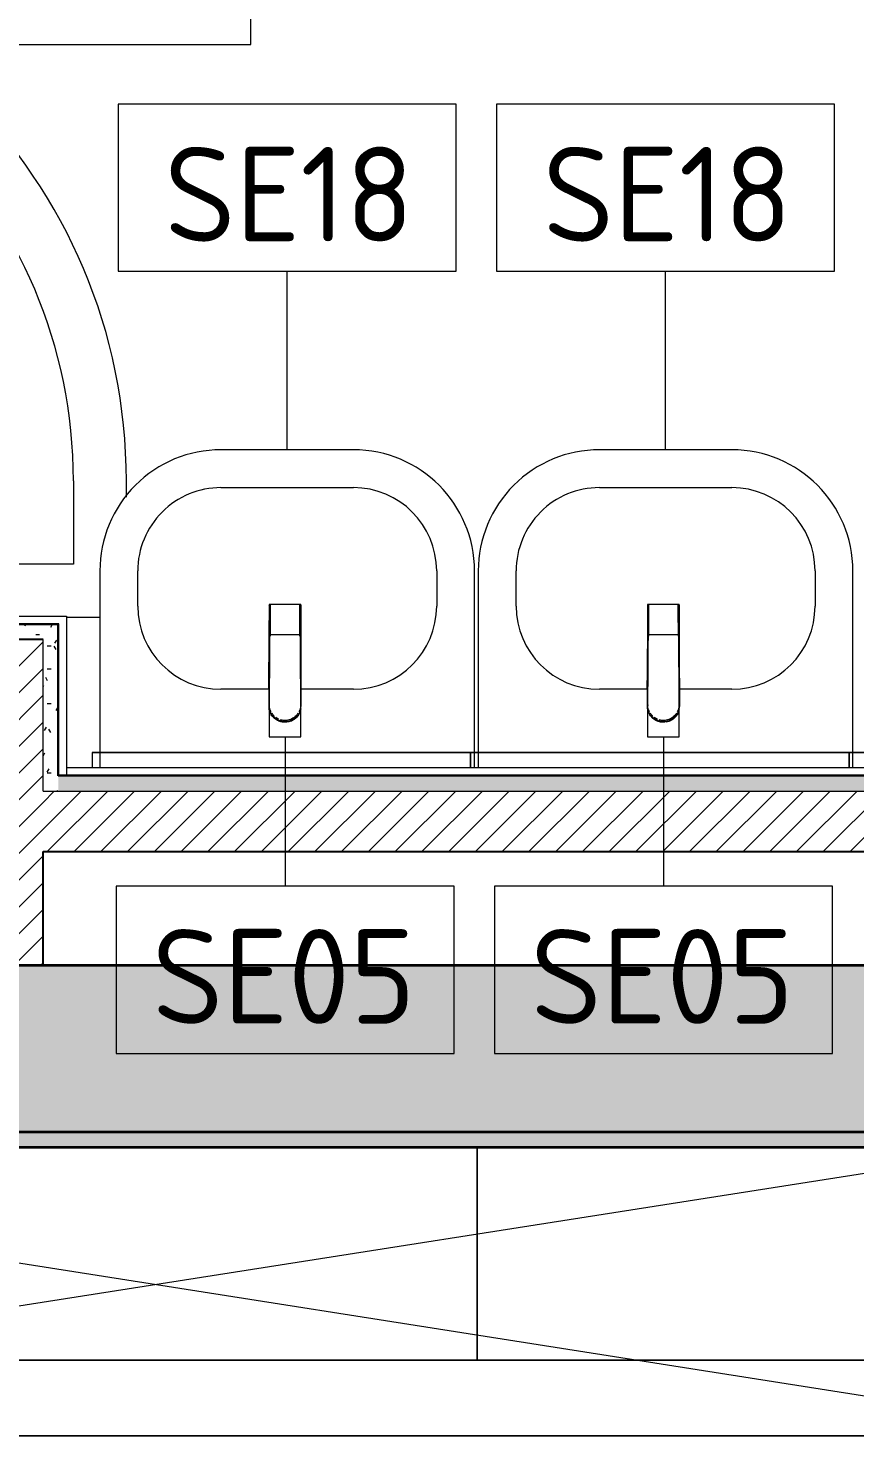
# Model space of a CAD drawing. Header units: millimetres. Extents: x 39815 to 261742, y -8553 to 29000.
# Drawn here: x 98436 to 99528, y 4778 to 6638 of the extents above; entities that cross this region are included whole.
import ezdxf

# ---------------------------------------------------------------- set-up
doc = ezdxf.new("R2010")
doc.units = ezdxf.units.MM
for name, color, linetype, lineweight, true_color in [('0-1', 7, 'Continuous', 9, 0x4994b4), ('A-WALL-1', 7, 'Continuous', 25, 0x3c3c3c), ('A-WALL-3', 7, 'Continuous', 35, 0x3c3c3c), ('A-WALL-FNSH-1', 7, 'Continuous', 15, 0x3c3c3c), ('P-SANR-FIXT-1', 7, 'Continuous', 15, 0x4994b4)]:
    doc.layers.add(name, color=color, linetype=linetype, lineweight=lineweight, true_color=true_color)
for name, color, linetype, lineweight in [('A-WALL-2', 7, 'Continuous', 9), ('I-FURN', 7, 'Continuous', 9), ('I-WALL', 7, 'Continuous', 9), ('P-SANR-FIXT-IDEN', 7, 'Continuous', 9)]:
    doc.layers.add(name, color=color, linetype=linetype, lineweight=lineweight)
doc.styles.add('GOST Common', font='GOST_Common.ttf', dxfattribs={"height": 125})
pattern_1 = [(45, (-14604.555, 0), (-17.6776695, 17.6776695), [])]
pattern_2 = [(0, (-14604.555, 0), (60.96, 15.24), [5.029, -40.691, 5.029, -40.691, -243.84]), (0, (-14604.555, 0), (60.96, 15.24), [-91.44, 5.029, -86.411, 5.029, -40.691, -106.68]), (0, (-14604.555, 0), (60.96, 15.24), [-228.6, 5.029, -25.451, 5.029, -71.171]), (120, (-14581.695, 7.62), (-43.6782272, 45.1729086), [5.029, -40.691, 5.029, -40.691, -243.84]), (120, (-14581.695, 7.62), (-43.6782272, 45.1729086), [-91.44, 5.029, -86.411, 5.029, -40.691, -106.68]), (120, (-14581.695, 7.62), (-43.6782272, 45.1729086), [-228.6, 5.029, -25.451, 5.029, -71.171]), (240, (-14574.075, 38.1), (-17.2817728, -60.4129086), [5.029, -40.691, 5.029, -40.691, -243.84]), (240, (-14574.075, 38.1), (-17.2817728, -60.4129086), [-91.44, 5.029, -86.411, 5.029, -40.691, -106.68]), (240, (-14574.075, 38.1), (-17.2817728, -60.4129086), [-228.6, 5.029, -25.451, 5.029, -71.171])]

# ---------------------------------------------------------------- blocks, each defined once
blk = doc.blocks.new('Шкаф параметрический - 1_33-25588469-Фрагмент 2_11')
at = {"layer": 'I-FURN'}
for p, q in [((117.3, 381.6), (1912.5, 100)), ((637.5, 100), (2432.7, 381.6)), ((1912.5, 100), (2550, 0)), ((0, 0), (2550, 0)), ((2550, 0), (0, 0))]:
    blk.add_line(p, q, dxfattribs=at)
blk = doc.blocks.new('зеркало круглое500д - 1_22а зеркало круглое d500-V72-Фрагмент 2_11')
at = {"layer": 'I-FURN'}
for p, q in [((-250, 0), (-250, -20)), ((-250, 0), (250, 0)), ((250, 0), (-250, 0)), ((250, -20), (250, 0))]:
    blk.add_line(p, q, dxfattribs=at)
blk = doc.blocks.new('поддон угловой - 900х900-30799906-Фрагмент 2_11')
at = {"layer": 'P-SANR-FIXT-1'}
for p, q in [((-270, 450), (-449, 450)), ((-380, 119.2), (-380, 380)), ((-380, 380), (-270, 380)), ((-380, 45), (-380, 65.1)), ((-380, -380), (-380, -177)), ((380, -270), (380, -380)), ((450, -291.4), (450, -270)), ((380, -380), (-380, -380)), ((371, -450), (415.1, -450))]:
    blk.add_line(p, q, dxfattribs=at)
for centre, radius, start, end in [((-270, -270), 720, 360, 90), ((-270, -270), 650, 0, 90), ((-290, -290), 25, 90, 270), ((-290, -290), 25, 270, 90)]:
    blk.add_arc(centre, radius, start, end, dxfattribs=at)
blk = doc.blocks.new('Раковина Roca Debba 50x42 - гибкая подводка_ 640х550х165 PN6_3_ ХВ_ГВ накидная гайка BP DN15_ К-гл_кон_ П DN 50-V88-Фрагмент 2_11')
at = {"layer": 'P-SANR-FIXT-1'}
for p, q in [((-255, -0.2), (-255, -20.2)), ((240, -20.2), (240, -0.2)), ((-255, -20.2), (-255, -260)), ((240, -260), (240, -20.2)), ((-95, -103.6), (-25.8, -103.6)), ((16.6, -103.6), (80, -103.6)), ((-205, -260), (-205, -213.6)), ((190, -213.6), (190, -260)), ((80, -370), (-95, -370)), ((-95, -420), (80, -420))]:
    blk.add_line(p, q, dxfattribs=at)
for centre, radius, start, end in [((-95, -213.6), 110, 90, 180), ((80, -213.6), 110, 0, 90), ((-95, -260), 160, 180, 270), ((-95, -260), 110, 180, 270), ((80, -260), 160, 270, 0), ((80, -260), 110, 270, 0)]:
    blk.add_arc(centre, radius, start, end, dxfattribs=at)
blk = doc.blocks.new('смеситель для раковины - Default-V92-Фрагмент 2_11')
at = {"layer": '0-1'}
for p, q in [((19.7, 151.6), (-19.8, 151.6)), ((19.8, 111.8), (-19.8, 111.8)), ((-20.3, 110), (-20.4, 97.4)), ((20.4, 97.4), (20.3, 110)), ((-18.9, 7.6), (-19.6, 9.7))]:
    blk.add_line(p, q, dxfattribs=at)
at = {"layer": '0-1', "flags": 128}
for points in [[(-20.7, 150.6), (-20.7, 150.2), (-20.7, 149.2), (-20.7, 148.3), (-20.7, 146.9), (-20.7, 145.4), (-20.8, 134.7), (-21.1, 63.6), (-21.1, 93.2)], [(19.7, 151.6), (20, 151.6), (20.2, 151.6), (20.5, 151.4), (20.6, 151.2), (20.7, 151.1), (20.8, 150.9), (20.8, 150.6)], [(-21.1, 22.2), (-21.1, 24.2), (-21.1, 63.3), (-21.1, 93.2)], [(21, 17), (21.2, 25.7), (21, 77.4), (21, 111.4)], [(-21.4, 39.6), (-21.2, 64), (-21.1, 88)], [(-20, 10.8), (-20.8, 13.2), (-20.9, 15.4)], [(12.1, -0.1), (16.4, 3.8), (19.5, 8.8), (21, 14.5), (21, 16)]]:
    blk.add_lwpolyline(points, dxfattribs=at)
at = {"layer": 'P-SANR-FIXT-1'}
for p, q in [((21, 151.6), (-21, 151.6)), ((-21, 151.6), (-21, -23)), ((21, -23), (21, 151.6)), ((-19.7, 144), (-19.8, 111.8)), ((19.8, 111.8), (19.7, 144)), ((19.9, 143.1), (19.9, 140.7)), ((19.9, 136.7), (19.9, 133.6)), ((19.9, 131), (20, 126.2)), ((20, 115.7), (20, 113.5)), ((20, 111.3), (20, 108.6)), ((-21, -23), (21, -23))]:
    blk.add_line(p, q, dxfattribs=at)
at = {"layer": 'P-SANR-FIXT-1', "flags": 128}
for points in [[(-21.1, 16.9), (-21.1, 42.2), (-21, 67.6), (-20.8, 118.3), (-20.7, 143.7), (-20.7, 149.4), (-20.8, 150.2), (-20.9, 145.3), (-20.9, 138.9), (-21.1, 88.1)], [(21.1, 88.1), (20.9, 138.9), (20.9, 145.3), (20.8, 150.2), (20.7, 149.4), (20.7, 143.7), (20.8, 118.3), (21, 67.6), (21.1, 42.2), (21.1, 16.9)], [(-19.9, 125.8), (-19.9, 133.8), (-19.9, 138.3)], [(-20, 109.4), (-20, 111), (-20, 119.8)], [(20, 123.6), (20, 119.9), (20, 117.9)], [(-15.9, 4.1), (-13.1, 1.6), (-12.1, 0.9)], [(12.1, 0.9), (13.1, 1.6), (15.9, 4.1)], [(-9.8, -0.4), (-6.1, -1.8), (-5.1, -2)], [(-2.9, -2.4), (-2.1, -2.5), (2.1, -2.5), (2.7, -2.4)], [(0.6, -3.9), (0.3, -3.9), (0.1, -3.9), (-0.1, -3.9), (-0.3, -3.9), (-0.6, -3.9)], [(5.1, -2), (6.1, -1.8), (9.8, -0.4)]]:
    blk.add_lwpolyline(points, dxfattribs=at)
at = {"layer": 'P-SANR-FIXT-1'}
for centre, major_axis, ratio, start_param, end_param in [((-19.8, 109.7), (-0.5, 0.002), 0.095846, 0.794229, 1.571164), ((19.8, 109.7), (0.5, 0.002), 0.095848, 4.711795, 5.488843), ((0, 17.2), (20.8, 0), 0.98634, 3.038054, 3.090126), ((0, 17.2), (20.8, 0), 0.98634, 0.051466, 0.103539), ((0, 17.2), (20.8, 0), 0.98634, 3.300666, 3.441377), ((0, 17.2), (20.8, 0), 0.98634, 5.983401, 6.124112), ((0, 17.2), (20.8, 0), 0.98634, 4.268583, 4.510817), ((0, 17.2), (18.5, 0), 0.986286, 4.671144, 4.753634), ((0, 17.2), (20.8, 0), 0.98634, 4.913948, 5.156189)]:
    blk.add_ellipse(centre, major_axis=major_axis, ratio=ratio, start_param=start_param, end_param=end_param, dxfattribs=at)
for points, knots in [([(-19.9, 147.4), (-19.9, 148), (-19.8, 149.3), (-19.8, 150.7), (-19.8, 151.5), (-19.8, 151.6), (-19.8, 151.6)], [0.1, 0.1, 0.1, 0.1, 0.2, 0.3, 0.4, 0.4725859, 0.4725859, 0.4725859, 0.4725859]), ([(-19.8, 151.6), (-19.7, 151.6), (-19.7, 151.6), (-19.7, 151.2), (-19.7, 150), (-19.7, 148.3), (-19.7, 146.2), (-19.7, 144.8), (-19.7, 144)], [0.4728347, 0.4728347, 0.4728347, 0.4728347, 0.5, 0.6, 0.7, 0.8, 0.9, 1, 1, 1, 1]), ([(19.7, 144), (19.7, 144.8), (19.7, 146.2), (19.7, 148.3), (19.7, 150), (19.7, 151.2), (19.7, 151.6), (19.7, 151.6), (19.7, 151.6)], [0, 0, 0, 0, 0.1, 0.2, 0.3, 0.4, 0.5, 0.5274121, 0.5274121, 0.5274121, 0.5274121]), ([(19.7, 151.6), (19.8, 151.6), (19.8, 151.5), (19.8, 150.7), (19.8, 149.3), (19.9, 148), (19.9, 147.4)], [0.5275209, 0.5275209, 0.5275209, 0.5275209, 0.6, 0.7, 0.8, 0.9, 0.9, 0.9, 0.9]), ([(-19.8, 111.8), (-19.8, 111.8), (-19.8, 111.7), (-19.8, 110.9), (-19.8, 110.1), (-19.8, 109.7)], [0.4695548, 0.4695548, 0.4695548, 0.4695548, 0.6, 0.8, 1, 1, 1, 1]), ([(19.8, 109.7), (19.8, 110.1), (19.8, 110.9), (19.8, 111.7), (19.8, 111.8), (19.8, 111.8)], [0, 0, 0, 0, 0.2, 0.4, 0.5304748, 0.5304748, 0.5304748, 0.5304748]), ([(-20.4, 97.4), (-20.4, 91.1), (-20.5, 81.8), (-20.6, 69.7), (-20.6, 60), (-20.7, 52.6), (-20.8, 47.4), (-20.8, 45.2), (-20.8, 43.5), (-20.9, 41.8), (-20.9, 39.8), (-20.9, 37.7), (-20.9, 36.2), (-20.9, 35.4), (-21, 34.1), (-21, 32.6), (-21, 31), (-21, 29.7), (-21, 28.6), (-21, 27.7), (-21, 26.8), (-21.1, 25.6), (-21.1, 22.9), (-21.1, 20.4), (-21.1, 18.4)], [0, 0, 0, 0, 0.222222, 0.333333, 0.444444, 0.583333, 0.618056, 0.652778, 0.670139, 0.6875, 0.722222, 0.756944, 0.774306, 0.782986, 0.791667, 0.826389, 0.84375, 0.861111, 0.878472, 0.887153, 0.895833, 0.913194, 0.930556, 1, 1, 1, 1]), ([(21.1, 18.4), (21.1, 19.2), (21.1, 20.8), (21.1, 23.1), (21.1, 25), (21.1, 26.5), (21, 27.6), (21, 28.6), (21, 30), (21, 31.7), (21, 33.4), (21, 34.6), (20.9, 35.2), (20.9, 35.7), (20.9, 36.3), (20.9, 36.9), (20.9, 38.1), (20.9, 39.8), (20.9, 41.4), (20.8, 42.8), (20.8, 44.1), (20.8, 45.8), (20.8, 48.6), (20.7, 53.5), (20.6, 60.7), (20.6, 68.9), (20.5, 76.5), (20.5, 85.7), (20.4, 92.7), (20.4, 97.4)], [0, 0, 0, 0, 0.027778, 0.055556, 0.083333, 0.097222, 0.111111, 0.125, 0.138889, 0.166667, 0.194444, 0.208333, 0.215278, 0.222222, 0.229167, 0.236111, 0.25, 0.277778, 0.305556, 0.319444, 0.333333, 0.361111, 0.388889, 0.444444, 0.555556, 0.666667, 0.75, 0.833333, 1, 1, 1, 1]), ([(-21.1, 88.1), (-21.1, 85.7), (-21.1, 82.2), (-21.1, 77.5), (-21.2, 73.9), (-21.2, 70.4), (-21.2, 66.8), (-21.2, 63.9), (-21.2, 61.5), (-21.2, 59.8), (-21.2, 58), (-21.2, 55.7), (-21.3, 52.8), (-21.3, 49.3), (-21.3, 47.1), (-21.3, 46)], [0, 0, 0, 0, 0.0833333, 0.125, 0.1666667, 0.2083333, 0.25, 0.2916667, 0.3125, 0.3333333, 0.3541667, 0.375, 0.4166667, 0.4583333, 0.5, 0.5, 0.5, 0.5]), ([(20.4, 88.2), (20.4, 88.1), (20.5, 88), (20.6, 87.8), (20.7, 87.5), (20.7, 87.4), (20.7, 87.3)], [0.19375, 0.19375, 0.19375, 0.19375, 0.25, 0.3, 0.35, 0.4, 0.4, 0.4, 0.4]), ([(21.4, 39.8), (21.4, 40.2), (21.4, 41), (21.3, 42.6), (21.3, 44.7), (21.3, 47.5), (21.3, 50.9), (21.2, 55.1), (21.2, 60), (21.2, 65.1), (21.2, 69.9), (21.2, 74.5), (21.1, 80.6), (21.1, 85.1), (21.1, 88.1)], [0.5714286, 0.5714286, 0.5714286, 0.5714286, 0.5892857, 0.6071429, 0.6428571, 0.6785714, 0.7142857, 0.75, 0.7857143, 0.8214286, 0.8571429, 0.8928571, 0.9285714, 1, 1, 1, 1]), ([(-21.3, 45.4), (-21.3, 44.5), (-21.3, 42.5), (-21.4, 40.5), (-21.4, 39.4)], [0.5064607, 0.5064607, 0.5064607, 0.5064607, 0.54166667, 0.58333333, 0.58333333, 0.58333333, 0.58333333]), ([(-18.3, 9.9), (-18.8, 10.8), (-20.1, 14), (-20.7, 17.5), (-20.7, 19.9)], [-0.157337, -0.157337, -0.157337, -0.157337, -0.1111111, 0, 0, 0, 0]), ([(20.7, 19.9), (20.7, 17.5), (20.1, 14), (18.8, 10.8), (18.3, 9.9)], [-1, -1, -1, -1, -0.8888889, -0.8424724, -0.8424724, -0.8424724, -0.8424724]), ([(-16.4, 3.7), (-16.6, 4.1), (-17.6, 5.3), (-18.7, 7.1), (-19.6, 9), (-20.1, 10.6), (-20.6, 12.1), (-21, 14.3), (-21.1, 15.9), (-21.1, 16.9)], [0.5566569, 0.5566569, 0.5566569, 0.5566569, 0.6, 0.7, 0.75, 0.8, 0.85, 0.9, 1, 1, 1, 1]), ([(-21.1, 16.4), (-21.1, 14.3), (-20.4, 11.1), (-18.7, 7.6), (-17.5, 5.8), (-16.4, 4.5), (-15.2, 3.2), (-13.9, 2.1), (-12.5, 1), (-10.9, 0.1), (-9.2, -0.7), (-6.9, -1.7), (-3.8, -2.5), (0, -2.8), (3.8, -2.5), (6.9, -1.7), (9, -0.9), (10.1, -0.3), (10.9, 0.1), (11.7, 0.5), (12.7, 1.2), (13.9, 2), (15, 3), (15.8, 3.8), (16.4, 4.5), (17, 5.2), (17.7, 6.2), (18.6, 7.6), (19.3, 9), (19.7, 9.9), (19.9, 10.5), (20, 10.9), (20.2, 11.2), (20.3, 11.7), (20.6, 12.6), (20.8, 13.8), (21, 15.1), (21.1, 16), (21.1, 16.4)], [0, 0, 0, 0, 0.111111, 0.166667, 0.194444, 0.222222, 0.25, 0.277778, 0.305556, 0.333333, 0.361111, 0.388889, 0.444444, 0.5, 0.555556, 0.611111, 0.638889, 0.652778, 0.666667, 0.680556, 0.694444, 0.722222, 0.75, 0.763889, 0.777778, 0.791667, 0.805556, 0.833333, 0.861111, 0.875, 0.881944, 0.888889, 0.895833, 0.902778, 0.916667, 0.944444, 0.972222, 1, 1, 1, 1]), ([(-20.8, 14.6), (-20.7, 14.1), (-20.6, 12.9), (-20.2, 11.6), (-20, 10.9)], [0, 0, 0, 0, 0.4, 1, 1, 1, 1]), ([(-19.3, 9.3), (-19.1, 8.7), (-18.5, 7.4), (-17.6, 6.2), (-17.1, 5.5)], [0.2222222, 0.2222222, 0.2222222, 0.2222222, 0.4444444, 0.7777778, 0.7777778, 0.7777778, 0.7777778]), ([(-13.9, 4), (-14.7, 4.7), (-15.8, 6), (-16.9, 7.4), (-17.2, 8)], [-0.26859689, -0.26859689, -0.26859689, -0.26859689, -0.22222222, -0.18982564, -0.18982564, -0.18982564, -0.18982564]), ([(-10, -1.5), (-10.9, -1), (-12.8, 0.2), (-14.5, 1.7), (-15.3, 2.6), (-15.4, 2.7)], [0.3, 0.3, 0.3, 0.3, 0.4, 0.5, 0.5124698, 0.5124698, 0.5124698, 0.5124698]), ([(-7.8, 0), (-8.7, 0.4), (-10.3, 1.2), (-11.7, 2.2), (-12.3, 2.7)], [-0.37982072, -0.37982072, -0.37982072, -0.37982072, -0.33333333, -0.30027801, -0.30027801, -0.30027801, -0.30027801]), ([(17.3, 8), (16.9, 7.4), (15, 4.8), (10.7, 1.1), (3.8, -1.6), (-2, -1.6), (-5.1, -0.9), (-5.8, -0.7)], [-0.8101744, -0.8101744, -0.8101744, -0.8101744, -0.7777778, -0.6666667, -0.5555556, -0.4444444, -0.4109505, -0.4109505, -0.4109505, -0.4109505]), ([(20.9, 14), (20.9, 13.9), (20.7, 12.8), (20.2, 10.6), (19, 7.6), (16.7, 3.9), (12.9, 0), (8, -2.6), (4.7, -3.4), (3.5, -3.6)], [0.0919533, 0.0919533, 0.0919533, 0.0919533, 0.1, 0.2, 0.3, 0.4, 0.6, 0.8, 0.9091362, 0.9091362, 0.9091362, 0.9091362]), ([(17.1, 5.5), (17.5, 6), (18.6, 7.6), (19.5, 9.4), (19.9, 10.7)], [0.2222222, 0.2222222, 0.2222222, 0.2222222, 0.4444444, 0.9768048, 0.9768048, 0.9768048, 0.9768048]), ([(20.2, 11.7), (20.3, 12), (20.6, 12.9), (20.7, 13.9), (20.8, 14.6)], [0.2222222, 0.2222222, 0.2222222, 0.2222222, 0.4444444, 1, 1, 1, 1]), ([(-0.6, -3.9), (-1.6, -3.9), (-3.8, -3.7), (-6.8, -2.9), (-8.7, -2.1), (-9.5, -1.7)], [0, 0, 0, 0, 0.1, 0.2, 0.2837623, 0.2837623, 0.2837623, 0.2837623]), ([(-0.6, -3.9), (-0.6, -3.9), (-0.6, -3.7), (-0.6, -3.5), (-0.6, -3.3), (-0.6, -3.2)], [0, 0, 0, 0, 0.3636364, 0.5454545, 0.7272727, 0.7272727, 0.7272727, 0.7272727]), ([(0.6, -3.9), (0.6, -3.9), (0.6, -3.7), (0.6, -3.5), (0.6, -3.3), (0.6, -3.2)], [0, 0, 0, 0, 0.3636364, 0.5454545, 0.7272727, 0.7272727, 0.7272727, 0.7272727])]:
    blk.add_open_spline(points, degree=3, knots=knots, dxfattribs=at)
for points in [[(-19.8, 111.8), (-19.8, 111.8), (-19.8, 111.8), (-19.8, 111.8)], [(19.8, 111.8), (19.8, 111.8), (19.8, 111.8), (19.8, 111.8)], [(-19.8, 110), (-19.8, 110.3), (-19.8, 110.6), (-19.8, 110.9)], [(19.8, 110.9), (19.8, 110.6), (19.8, 110.3), (19.8, 110)], [(-20.5, 88.2), (-20.6, 88.2), (-20.7, 88.2), (-20.8, 88.2)], [(2.5, -3.8), (1.8, -3.9), (1.2, -3.9), (0.6, -3.9)]]:
    blk.add_open_spline(points, degree=3, dxfattribs=at)
blk = doc.blocks.new('смеситель для раковины - Default-V93-Фрагмент 2_11')
at = {"layer": '0-1'}
for p, q in [((19.7, 151.6), (-19.8, 151.6)), ((19.8, 111.8), (-19.8, 111.8)), ((-20.3, 110), (-20.4, 97.4)), ((20.4, 97.4), (20.3, 110)), ((-18.9, 7.6), (-19.6, 9.7))]:
    blk.add_line(p, q, dxfattribs=at)
at = {"layer": '0-1', "flags": 128}
for points in [[(-20.7, 150.6), (-20.7, 150.2), (-20.7, 149.2), (-20.7, 148.3), (-20.7, 146.9), (-20.7, 145.4), (-20.8, 134.7), (-21.1, 63.6), (-21.1, 93.2)], [(19.7, 151.6), (20, 151.6), (20.2, 151.6), (20.5, 151.4), (20.6, 151.2), (20.7, 151.1), (20.8, 150.9), (20.8, 150.6)], [(-21.1, 22.2), (-21.1, 24.2), (-21.1, 63.3), (-21.1, 93.2)], [(21, 17), (21.2, 25.7), (21, 77.4), (21, 111.4)], [(-21.4, 39.6), (-21.2, 64), (-21.1, 88)], [(-20, 10.8), (-20.8, 13.2), (-20.9, 15.4)], [(12.1, -0.1), (16.4, 3.8), (19.5, 8.8), (21, 14.5), (21, 16)]]:
    blk.add_lwpolyline(points, dxfattribs=at)
at = {"layer": 'P-SANR-FIXT-1'}
for p, q in [((21, 151.6), (-21, 151.6)), ((-21, 151.6), (-21, -23)), ((21, -23), (21, 151.6)), ((-19.7, 144), (-19.8, 111.8)), ((19.8, 111.8), (19.7, 144)), ((19.9, 143.1), (19.9, 140.7)), ((19.9, 136.7), (19.9, 133.6)), ((19.9, 131), (20, 126.2)), ((20, 115.7), (20, 113.5)), ((20, 111.3), (20, 108.6)), ((-21, -23), (21, -23))]:
    blk.add_line(p, q, dxfattribs=at)
at = {"layer": 'P-SANR-FIXT-1', "flags": 128}
for points in [[(-21.1, 16.9), (-21.1, 42.2), (-21, 67.6), (-20.8, 118.3), (-20.7, 143.7), (-20.7, 149.4), (-20.8, 150.2), (-20.9, 145.3), (-20.9, 138.9), (-21.1, 88.1)], [(21.1, 88.1), (20.9, 138.9), (20.9, 145.3), (20.8, 150.2), (20.7, 149.4), (20.7, 143.7), (20.8, 118.3), (21, 67.6), (21.1, 42.2), (21.1, 16.9)], [(-19.9, 125.8), (-19.9, 133.8), (-19.9, 138.3)], [(-20, 109.4), (-20, 111), (-20, 119.8)], [(20, 123.6), (20, 119.9), (20, 117.9)], [(-15.9, 4.1), (-13.1, 1.6), (-12.1, 0.9)], [(12.2, 1), (13.1, 1.6), (15.9, 4.1)], [(-9.8, -0.4), (-6.1, -1.8), (-5.1, -2)], [(-2.7, -2.4), (-2.1, -2.5), (2.1, -2.5), (2.7, -2.4)], [(0.6, -3.9), (0.3, -3.9), (0.1, -3.9), (-0.1, -3.9), (-0.3, -3.9), (-0.6, -3.9)], [(5.1, -2), (6.1, -1.8), (9.8, -0.4)]]:
    blk.add_lwpolyline(points, dxfattribs=at)
at = {"layer": 'P-SANR-FIXT-1'}
for centre, major_axis, ratio, start_param, end_param in [((-19.8, 109.7), (-0.5, 0.002), 0.095846, 0.794229, 1.571164), ((19.8, 109.7), (0.5, 0.002), 0.095848, 4.711795, 5.488843), ((0, 17.2), (20.8, 0), 0.98634, 3.038054, 3.090126), ((0, 17.2), (20.8, 0), 0.98634, 0.051466, 0.103539), ((0, 17.2), (20.8, 0), 0.98634, 3.300666, 3.441377), ((0, 17.2), (20.8, 0), 0.98634, 5.983401, 6.124112), ((0, 17.2), (20.8, 0), 0.98634, 4.296681, 4.510817), ((0, 17.2), (18.5, 0), 0.986286, 4.671144, 4.753634), ((0, 17.2), (20.8, 0), 0.98634, 4.913948, 5.156189)]:
    blk.add_ellipse(centre, major_axis=major_axis, ratio=ratio, start_param=start_param, end_param=end_param, dxfattribs=at)
for points, knots in [([(-19.9, 147.4), (-19.9, 148), (-19.8, 149.3), (-19.8, 150.7), (-19.8, 151.5), (-19.8, 151.6), (-19.8, 151.6)], [0.1, 0.1, 0.1, 0.1, 0.2, 0.3, 0.4, 0.4725859, 0.4725859, 0.4725859, 0.4725859]), ([(-19.8, 151.6), (-19.7, 151.6), (-19.7, 151.6), (-19.7, 151.2), (-19.7, 150), (-19.7, 148.3), (-19.7, 146.2), (-19.7, 144.8), (-19.7, 144)], [0.4728347, 0.4728347, 0.4728347, 0.4728347, 0.5, 0.6, 0.7, 0.8, 0.9, 1, 1, 1, 1]), ([(19.7, 144), (19.7, 144.8), (19.7, 146.2), (19.7, 148.3), (19.7, 150), (19.7, 151.2), (19.7, 151.6), (19.7, 151.6), (19.7, 151.6)], [0, 0, 0, 0, 0.1, 0.2, 0.3, 0.4, 0.5, 0.5274121, 0.5274121, 0.5274121, 0.5274121]), ([(19.7, 151.6), (19.8, 151.6), (19.8, 151.5), (19.8, 150.7), (19.8, 149.3), (19.9, 148), (19.9, 147.4)], [0.5275209, 0.5275209, 0.5275209, 0.5275209, 0.6, 0.7, 0.8, 0.9, 0.9, 0.9, 0.9]), ([(-19.8, 111.8), (-19.8, 111.8), (-19.8, 111.7), (-19.8, 110.9), (-19.8, 110.1), (-19.8, 109.7)], [0.4695548, 0.4695548, 0.4695548, 0.4695548, 0.6, 0.8, 1, 1, 1, 1]), ([(19.8, 109.7), (19.8, 110.1), (19.8, 110.9), (19.8, 111.7), (19.8, 111.8), (19.8, 111.8)], [0, 0, 0, 0, 0.2, 0.4, 0.5304748, 0.5304748, 0.5304748, 0.5304748]), ([(-20.4, 97.4), (-20.4, 91.1), (-20.5, 81.8), (-20.6, 69.7), (-20.6, 60), (-20.7, 52.6), (-20.8, 47.4), (-20.8, 45.2), (-20.8, 43.5), (-20.9, 41.8), (-20.9, 39.8), (-20.9, 37.7), (-20.9, 36.2), (-20.9, 35.4), (-21, 34.1), (-21, 32.6), (-21, 31), (-21, 29.7), (-21, 28.6), (-21, 27.7), (-21, 26.8), (-21.1, 25.6), (-21.1, 22.9), (-21.1, 20.4), (-21.1, 18.4)], [0, 0, 0, 0, 0.222222, 0.333333, 0.444444, 0.583333, 0.618056, 0.652778, 0.670139, 0.6875, 0.722222, 0.756944, 0.774306, 0.782986, 0.791667, 0.826389, 0.84375, 0.861111, 0.878472, 0.887153, 0.895833, 0.913194, 0.930556, 1, 1, 1, 1]), ([(21.1, 18.4), (21.1, 19.2), (21.1, 20.8), (21.1, 23.1), (21.1, 25), (21.1, 26.5), (21, 27.6), (21, 28.6), (21, 30), (21, 31.7), (21, 33.4), (21, 34.6), (20.9, 35.2), (20.9, 35.7), (20.9, 36.3), (20.9, 36.9), (20.9, 38.1), (20.9, 39.8), (20.9, 41.4), (20.8, 42.8), (20.8, 44.1), (20.8, 45.8), (20.8, 48.6), (20.7, 53.5), (20.6, 60.7), (20.6, 68.9), (20.5, 76.5), (20.5, 85.7), (20.4, 92.7), (20.4, 97.4)], [0, 0, 0, 0, 0.027778, 0.055556, 0.083333, 0.097222, 0.111111, 0.125, 0.138889, 0.166667, 0.194444, 0.208333, 0.215278, 0.222222, 0.229167, 0.236111, 0.25, 0.277778, 0.305556, 0.319444, 0.333333, 0.361111, 0.388889, 0.444444, 0.555556, 0.666667, 0.75, 0.833333, 1, 1, 1, 1]), ([(-21.1, 88.1), (-21.1, 85.7), (-21.1, 82.2), (-21.1, 77.5), (-21.2, 73.9), (-21.2, 70.4), (-21.2, 66.8), (-21.2, 63.9), (-21.2, 61.5), (-21.2, 59.8), (-21.2, 58), (-21.2, 55.7), (-21.3, 52.8), (-21.3, 49.3), (-21.3, 47.1), (-21.3, 46)], [0, 0, 0, 0, 0.0833333, 0.125, 0.1666667, 0.2083333, 0.25, 0.2916667, 0.3125, 0.3333333, 0.3541667, 0.375, 0.4166667, 0.4583333, 0.5, 0.5, 0.5, 0.5]), ([(20.4, 88.2), (20.4, 88.1), (20.5, 88), (20.6, 87.8), (20.7, 87.5), (20.7, 87.4), (20.7, 87.3)], [0.19375, 0.19375, 0.19375, 0.19375, 0.25, 0.3, 0.35, 0.4, 0.4, 0.4, 0.4]), ([(21.4, 39.8), (21.4, 40.2), (21.4, 41), (21.3, 42.6), (21.3, 44.7), (21.3, 47.5), (21.3, 50.9), (21.2, 55.1), (21.2, 60), (21.2, 65.1), (21.2, 69.9), (21.2, 74.5), (21.1, 80.6), (21.1, 85.1), (21.1, 88.1)], [0.5714286, 0.5714286, 0.5714286, 0.5714286, 0.5892857, 0.6071429, 0.6428571, 0.6785714, 0.7142857, 0.75, 0.7857143, 0.8214286, 0.8571429, 0.8928571, 0.9285714, 1, 1, 1, 1]), ([(-21.3, 45.4), (-21.3, 44.5), (-21.3, 42.5), (-21.4, 40.5), (-21.4, 39.4)], [0.5064607, 0.5064607, 0.5064607, 0.5064607, 0.54166667, 0.58333333, 0.58333333, 0.58333333, 0.58333333]), ([(-18.3, 9.9), (-18.8, 10.8), (-20.1, 14), (-20.7, 17.5), (-20.7, 19.9)], [-0.157337, -0.157337, -0.157337, -0.157337, -0.1111111, 0, 0, 0, 0]), ([(20.7, 19.9), (20.7, 17.5), (20.1, 14), (18.8, 10.8), (18.3, 9.9)], [-1, -1, -1, -1, -0.8888889, -0.8424724, -0.8424724, -0.8424724, -0.8424724]), ([(-16.4, 3.7), (-16.6, 4.1), (-17.6, 5.3), (-18.7, 7.1), (-19.6, 9), (-20.1, 10.6), (-20.6, 12.1), (-21, 14.3), (-21.1, 15.9), (-21.1, 16.9)], [0.5566569, 0.5566569, 0.5566569, 0.5566569, 0.6, 0.7, 0.75, 0.8, 0.85, 0.9, 1, 1, 1, 1]), ([(-21.1, 16.4), (-21.1, 14.3), (-20.4, 11.1), (-18.7, 7.6), (-17.5, 5.8), (-16.4, 4.5), (-15.2, 3.2), (-13.9, 2.1), (-12.5, 1), (-10.9, 0.1), (-9.2, -0.7), (-6.9, -1.7), (-3.8, -2.5), (0, -2.8), (3.8, -2.5), (6.9, -1.7), (9, -0.9), (10.1, -0.3), (10.9, 0.1), (11.7, 0.5), (12.7, 1.2), (13.9, 2), (15, 3), (15.8, 3.8), (16.4, 4.5), (17, 5.2), (17.7, 6.2), (18.6, 7.6), (19.3, 9), (19.7, 9.9), (19.9, 10.5), (20, 10.9), (20.2, 11.2), (20.3, 11.7), (20.6, 12.6), (20.8, 13.8), (21, 15.1), (21.1, 16), (21.1, 16.4)], [0, 0, 0, 0, 0.111111, 0.166667, 0.194444, 0.222222, 0.25, 0.277778, 0.305556, 0.333333, 0.361111, 0.388889, 0.444444, 0.5, 0.555556, 0.611111, 0.638889, 0.652778, 0.666667, 0.680556, 0.694444, 0.722222, 0.75, 0.763889, 0.777778, 0.791667, 0.805556, 0.833333, 0.861111, 0.875, 0.881944, 0.888889, 0.895833, 0.902778, 0.916667, 0.944444, 0.972222, 1, 1, 1, 1]), ([(-20.8, 14.6), (-20.7, 14.1), (-20.6, 12.9), (-20.2, 11.6), (-20, 10.9)], [0, 0, 0, 0, 0.4, 1, 1, 1, 1]), ([(-19.3, 9.3), (-19.1, 8.7), (-18.5, 7.4), (-17.6, 6.2), (-17.1, 5.5)], [0.2222222, 0.2222222, 0.2222222, 0.2222222, 0.4444444, 0.7777778, 0.7777778, 0.7777778, 0.7777778]), ([(-13.9, 4), (-14.7, 4.7), (-15.8, 6), (-16.9, 7.4), (-17.2, 8)], [-0.26859689, -0.26859689, -0.26859689, -0.26859689, -0.22222222, -0.18982564, -0.18982564, -0.18982564, -0.18982564]), ([(-10, -1.5), (-10.9, -1), (-12.8, 0.2), (-14.5, 1.7), (-15.3, 2.6), (-15.4, 2.7)], [0.3, 0.3, 0.3, 0.3, 0.4, 0.5, 0.5124698, 0.5124698, 0.5124698, 0.5124698]), ([(-8.2, 0.2), (-9, 0.6), (-10.4, 1.3), (-11.7, 2.2), (-12.3, 2.7)], [-0.37271251, -0.37271251, -0.37271251, -0.37271251, -0.33333333, -0.30027801, -0.30027801, -0.30027801, -0.30027801]), ([(17.3, 8), (16.9, 7.4), (15, 4.8), (10.7, 1.1), (3.8, -1.6), (-2, -1.6), (-5.1, -0.9), (-5.8, -0.7)], [-0.8101744, -0.8101744, -0.8101744, -0.8101744, -0.7777778, -0.6666667, -0.5555556, -0.4444444, -0.4109505, -0.4109505, -0.4109505, -0.4109505]), ([(20.9, 14), (20.9, 13.9), (20.7, 12.8), (20.2, 10.6), (19, 7.6), (16.7, 3.9), (12.9, 0), (8, -2.6), (4.7, -3.4), (3.5, -3.6)], [0.0919533, 0.0919533, 0.0919533, 0.0919533, 0.1, 0.2, 0.3, 0.4, 0.6, 0.8, 0.9091362, 0.9091362, 0.9091362, 0.9091362]), ([(17.1, 5.5), (17.5, 6), (18.6, 7.6), (19.5, 9.4), (19.9, 10.7)], [0.2222222, 0.2222222, 0.2222222, 0.2222222, 0.4444444, 0.9768048, 0.9768048, 0.9768048, 0.9768048]), ([(20.2, 11.7), (20.3, 12), (20.6, 12.9), (20.7, 13.9), (20.8, 14.6)], [0.2222222, 0.2222222, 0.2222222, 0.2222222, 0.4444444, 1, 1, 1, 1]), ([(-0.6, -3.9), (-1.6, -3.9), (-3.8, -3.7), (-6.8, -2.9), (-8.7, -2.1), (-9.5, -1.7)], [0, 0, 0, 0, 0.1, 0.2, 0.2837623, 0.2837623, 0.2837623, 0.2837623]), ([(-0.6, -3.9), (-0.6, -3.9), (-0.6, -3.7), (-0.6, -3.5), (-0.6, -3.3), (-0.6, -3.2)], [0, 0, 0, 0, 0.3636364, 0.5454545, 0.7272727, 0.7272727, 0.7272727, 0.7272727]), ([(0.6, -3.9), (0.6, -3.9), (0.6, -3.7), (0.6, -3.5), (0.6, -3.3), (0.6, -3.2)], [0, 0, 0, 0, 0.3636364, 0.5454545, 0.7272727, 0.7272727, 0.7272727, 0.7272727])]:
    blk.add_open_spline(points, degree=3, knots=knots, dxfattribs=at)
for points in [[(-19.8, 111.8), (-19.8, 111.8), (-19.8, 111.8), (-19.8, 111.8)], [(19.8, 111.8), (19.8, 111.8), (19.8, 111.8), (19.8, 111.8)], [(-19.8, 110), (-19.8, 110.3), (-19.8, 110.6), (-19.8, 110.9)], [(19.8, 110.9), (19.8, 110.6), (19.8, 110.3), (19.8, 110)], [(-20.5, 88.2), (-20.6, 88.2), (-20.7, 88.2), (-20.8, 88.2)], [(2.5, -3.8), (1.8, -3.9), (1.2, -3.9), (0.6, -3.9)]]:
    blk.add_open_spline(points, degree=3, dxfattribs=at)
blk = doc.blocks.new('М_сантехническая_рамка1 - В рамке-30590747-Фрагмент 2_11')
at = {"layer": 'P-SANR-FIXT-IDEN'}
for p, q in [((4.293, 2.24), (-4.639, 2.24)), ((-4.639, 2.24), (-4.639, -2.178)), ((4.293, -2.178), (4.293, 2.24)), ((-4.639, -2.178), (4.293, -2.178))]:
    blk.add_line(p, q, dxfattribs=at)

msp = doc.modelspace()

# ---------------------------------------------------------------- hatches: boundary and pattern name
at = {"layer": 'I-WALL'}
h = msp.add_hatch(dxfattribs=at)
h.set_pattern_fill('FP_9', color=256, style=0, pattern_type=2)
h.set_pattern_definition(pattern_2)
h.paths.add_polyline_path([(98455.4, 5830), (98475.4, 5830), (98475.4, 5850), (97655.4, 5850), (97655.4, 5830), (98375.4, 5830)])
h = msp.add_hatch(dxfattribs=at)
h.set_pattern_fill('FP_1', color=256, style=0, pattern_type=2)
h.set_pattern_definition(pattern_1)
h.paths.add_polyline_path([(98375.4, 5400), (98455.4, 5400), (98455.4, 5830), (98375.4, 5830), (98375.4, 5551.1)])
h = msp.add_hatch(dxfattribs=at)
h.set_pattern_fill('FP_9', color=256, style=0, pattern_type=2)
h.set_pattern_definition(pattern_2)
h.paths.add_polyline_path([(98455.4, 5630), (98475.4, 5630), (98475.4, 5830), (98455.4, 5830), (98455.4, 5801.5)])
h = msp.add_hatch(dxfattribs=at)
h.set_pattern_fill('FP_9', color=256, style=0, pattern_type=2)
h.set_pattern_definition(pattern_2)
h.paths.add_polyline_path([(101055.4, 5630), (101055.4, 5650), (98475.4, 5650), (98475.4, 5630), (101035.4, 5630)])
h = msp.add_hatch(dxfattribs=at)
h.set_pattern_fill('FP_1', color=256, style=0, pattern_type=2)
h.set_pattern_definition(pattern_1)
h.paths.add_polyline_path([(100505.1, 5550), (100955.4, 5550), (100955.4, 5630), (98455.4, 5630), (98455.4, 5550), (99858.4, 5550)])
h = msp.add_hatch(dxfattribs=at)
h.set_pattern_fill('FP_3', color=256, style=0, pattern_type=2)
h.set_pattern_definition([(45, (-14604.555, 0), (-28.51196, 28.51196), []), (45, (-14576.043, 0), (-28.51196, 28.51196), [50.403, -10.081, 1.676, -8.404])])
h.paths.add_polyline_path([(104725.4, 5180), (104725.4, 5400), (103825.4, 5400), (103825.4, 5180), (104685.4, 5180)])
h.paths.add_polyline_path([(102745.4, 5180), (102775.4, 5180), (102775.4, 5400), (97325.4, 5400), (97325.4, 5180), (101798.4, 5180)])
h = msp.add_hatch(dxfattribs=at)
h.set_pattern_fill('FP_9', color=256, style=0, pattern_type=2)
h.set_pattern_definition(pattern_2)
h.paths.add_polyline_path([(104385.2, 5160), (104725.4, 5160), (104725.4, 5180), (103855.4, 5180), (103855.4, 5172), (103825.4, 5172), (103825.4, 5160), (103855.4, 5160)])
h.paths.add_polyline_path([(102775.4, 5160), (102775.4, 5172), (102745.4, 5172), (102745.4, 5180), (97305.4, 5180), (97305.4, 5160), (101798.4, 5160)])

# ---------------------------------------------------------------- linework, layer by layer
at = {"layer": 'A-WALL-1'}
for p, q in [((98475.4, 5850), (97655.4, 5850)), ((98475.4, 5650), (98475.4, 5850)), ((98455.4, 5830), (98375.4, 5830)), ((101055.4, 5650), (98475.4, 5650)), ((98455.4, 5550), (100955.4, 5550)), ((98455.4, 5400), (98455.4, 5550)), ((97305.4, 5160), (102775.4, 5160))]:
    msp.add_line(p, q, dxfattribs=at)
at = {"layer": 'A-WALL-2'}
for q in [(98455.4, 5830), (100955.4, 5630)]:
    msp.add_line((98455.4, 5630), q, dxfattribs=at)
at = {"layer": 'A-WALL-3'}
for p, q in [((97325.4, 5400), (102745.4, 5400)), ((97325.4, 5180), (102745.4, 5180))]:
    msp.add_line(p, q, dxfattribs=at)
at = {"layer": 'A-WALL-FNSH-1'}
for p, q in [((98476.4, 5851), (97656.4, 5851)), ((98476.4, 5651), (98476.4, 5851)), ((101056.4, 5651), (98476.4, 5651)), ((97304.4, 5159), (102775.4, 5159))]:
    msp.add_line(p, q, dxfattribs=at)
at = {"layer": 'I-FURN'}
for p, q in [((99028.8, 5160), (99028.8, 4878.4)), ((99028.8, 4878.4), (99028.8, 5160)), ((99028.8, 4878.4), (99028.8, 5160)), ((99028.8, 5160), (99028.8, 4878.4)), ((98178.8, 4878.4), (99028.8, 4878.4)), ((99028.8, 4878.4), (98178.8, 4878.4)), ((99028.8, 4878.4), (99878.8, 4878.4)), ((99878.8, 4878.4), (99028.8, 4878.4))]:
    msp.add_line(p, q, dxfattribs=at)
at = {"layer": 'I-WALL'}
for p, q in [((97666.4, 5861), (98486.4, 5861)), ((98486.4, 5861), (98486.4, 5650)), ((98486.4, 5661), (101066.4, 5661))]:
    msp.add_line(p, q, dxfattribs=at)
at = {"layer": 'P-SANR-FIXT-IDEN'}
for p, q in [((98778, 6080.8), (98778, 6316.5)), ((99278, 6080.8), (99278, 6316.5)), ((98775.1, 5701.7), (98775.1, 5504.3)), ((99275.1, 5701.7), (99275.1, 5504.3))]:
    msp.add_line(p, q, dxfattribs=at)

# ---------------------------------------------------------------- block references
at = {"layer": 'I-FURN'}
for name, p in [('зеркало круглое500д - 1_22а зеркало круглое d500-V72-Фрагмент 2_11', (98770.4, 5681)), ('зеркало круглое500д - 1_22а зеркало круглое d500-V72-Фрагмент 2_11', (99270.4, 5681)), ('зеркало круглое500д - 1_22а зеркало круглое d500-V72-Фрагмент 2_11', (99770.4, 5681)), ('Шкаф параметрический - 1_33-25588469-Фрагмент 2_11', (97328.8, 4778.4))]:
    msp.add_blockref(name, p, dxfattribs=at)
at = {"layer": 'P-SANR-FIXT-1'}
for name, p in [('поддон угловой - 900х900-30799906-Фрагмент 2_11', (98115.5, 6309.8)), ('смеситель для раковины - Default-V93-Фрагмент 2_11', (98775.1, 5724.7)), ('смеситель для раковины - Default-V92-Фрагмент 2_11', (99275.1, 5724.7))]:
    msp.add_blockref(name, p, dxfattribs=at)
at = {"layer": 'P-SANR-FIXT-1', "rotation": 180}
for p in [(98770.5, 5660.8), (99270.5, 5660.8)]:
    msp.add_blockref('Раковина Roca Debba 50x42 - гибкая подводка_ 640х550х165 PN6_3_ ХВ_ГВ накидная гайка BP DN15_ К-гл_кон_ П DN 50-V88-Фрагмент 2_11', p, dxfattribs=at)
at = {"layer": 'P-SANR-FIXT-IDEN', "xscale": 49.99999999999998, "yscale": 49.99999999999998, "zscale": 49.99999999999998}
for p in [(98515.2, 6724.9), (98786.7, 6425.4), (99286.7, 6425.4), (98783.8, 5392.3), (99283.8, 5392.3)]:
    msp.add_blockref('М_сантехническая_рамка1 - В рамке-30590747-Фрагмент 2_11', p, dxfattribs=at)

# ---------------------------------------------------------------- texts
at = {"layer": 'P-SANR-FIXT-IDEN', "char_height": 125, "attachment_point": 1, "style": 'GOST Common'}
for s, insert, width in [('SE18', (98615.7, 6480.8), 412.869), ('SE18', (99115.7, 6480.8), 412.869), ('SE05', (98599.5, 5447.7), 444.937), ('SE05', (99099.5, 5447.7), 444.937)]:
    msp.add_mtext(s, dxfattribs=dict(at, insert=insert, width=width))

doc.saveas('drawing.dxf')
